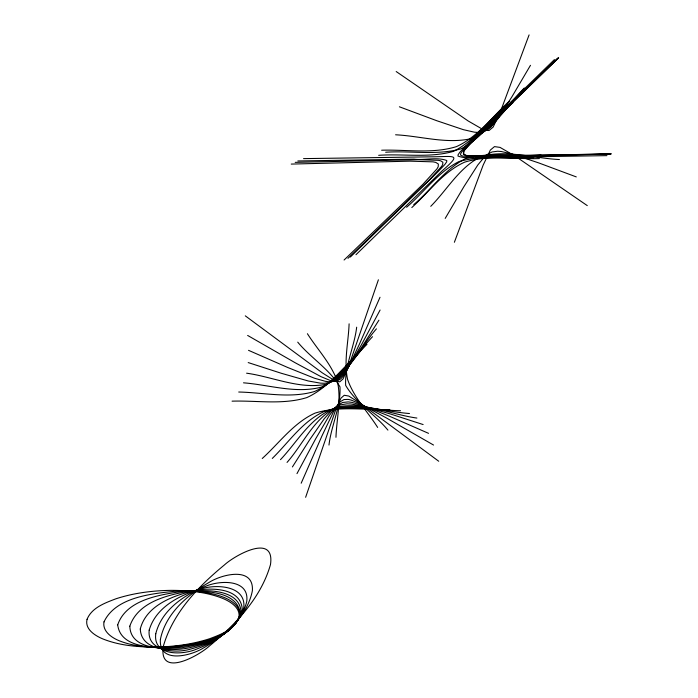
<?xml version="1.0" encoding="UTF-8"?>
<svg xmlns="http://www.w3.org/2000/svg" width="698" height="698" viewBox="0 0 698 698"><rect width="100%" height="100%" fill="white"/><g stroke="black" fill="none" stroke-linecap="round" stroke-linejoin="round"><path stroke-width="1.05" d="M335.965 437.314C336.628 418.931 341.357 400.059 337.5 381.762C331.288 363.745 317.477 349.558 307.408 333.714M349.105 323.828C348.433 342.203 343.713 361.075 347.569 379.38C353.781 397.398 367.584 411.584 377.653 427.42M328.976 445.071C331.192 425.684 341.043 406.568 339.978 386.849C329.569 369.198 310.619 357.804 297.732 342.142M356.669 327.188C354.444 346.574 344.603 365.691 345.667 385.409C356.067 403.06 375.027 414.446 387.914 430.116M378.395 279.793L348.939 365.551L343.076 378.909L339.778 381.823L335.241 381.029L322.206 372.793L245.295 315.845M305.628 497.299L335.092 411.541L340.947 398.183L344.245 395.269L348.782 396.063L361.817 404.299L438.728 461.247M529.093 34.9L500.265 112.134L493.128 127.106L489.001 130.552L483.426 129.776L468.184 120.981L396.194 71.545M454.381 242.267L483.199 165.033L490.345 150.07L494.472 146.615L500.038 147.391L515.281 156.186L587.28 205.622M380.009 297.269L359.296 344.437L347.578 368.989L342.631 376.85L340.772 378.857L337.221 380.934L332.981 381.099L330.154 380.445L320.993 376.658L295.385 362.864L247.642 335.441M301.178 483.217L321.9 436.058L333.618 411.497L338.556 403.645L340.423 401.629L343.974 399.561L348.206 399.387L351.033 400.041L360.203 403.837L385.811 417.622L433.545 445.045M380.096 310.025L361.381 344.908L347.883 367.986L341.497 376.388L339.036 378.665L334.359 381.195L328.915 381.762L325.381 381.317L314.475 378.22L287.689 367.48L248.532 350.326M296.973 473.637L315.697 438.754L329.194 415.676L335.581 407.274L338.041 404.997L342.718 402.467L348.162 401.9L351.696 402.345L362.594 405.442L389.379 416.183L428.537 433.336M530.48 65.298L511.817 96.961L497.857 118.739L491.156 126.879L488.574 129.139L483.679 131.721L478.043 132.472L474.413 132.184L463.341 129.662L436.765 120.719L399.396 106.794M445.202 218.404L463.865 186.741L477.825 164.964L484.525 156.823L487.108 154.563L492.003 151.981L497.639 151.23L501.269 151.518L512.341 154.04L538.917 162.983L576.286 176.908M378.918 320.19L361.721 347.272L347.081 368.378L339.516 376.911L336.532 379.363L330.878 382.268L324.422 383.289L320.338 383.132L308.237 380.977L281.416 373.308L248.2 362.576M292.41 466.936L309.607 439.853L324.238 418.748L331.812 410.215L334.787 407.772L340.45 404.857L346.906 403.837L350.989 404.002L363.082 406.157L389.912 413.818L423.119 424.55M376.44 328.837C360.343 347.081 349.541 373.221 326.559 384.197C299.739 389.746 272.813 376.824 246.595 373.186M287.044 462.416C303.141 444.172 313.943 418.032 336.925 407.047C363.745 401.507 390.671 414.429 416.898 418.058M372.523 336.689C356.259 353.834 343.617 377.138 321.202 387.163C295.682 393.864 269.053 384.799 243.506 382.827M280.474 459.668C296.737 442.523 309.38 419.219 331.794 409.194C357.315 402.502 383.944 411.558 409.49 413.53M524.294 88.009C507.708 104.709 495.161 127.847 473.096 138.169C447.697 144.687 421.112 136.014 395.591 134.793M430.745 206.329C447.331 189.629 459.877 166.49 481.943 156.169C507.333 149.651 533.918 158.324 559.447 159.545M366.965 344.341C350.379 360.569 336.541 381.85 314.615 391.465C290.01 398.785 263.765 392.546 238.716 392.023M272.299 458.429C288.885 442.2 302.723 420.92 324.649 411.305C349.253 403.985 375.498 410.223 400.547 410.747M509.226 101.254C492.203 116.679 477.894 136.921 456.431 146.624C432.324 154.092 406.384 149.433 381.64 150.218M411.82 207.542C428.842 192.107 443.151 171.874 464.615 162.163C488.722 154.703 514.662 159.362 539.414 158.577M359.662 352.193C342.639 367.628 328.33 387.861 306.867 397.572C282.751 405.032 256.82 400.373 232.068 401.158M262.256 458.481C279.279 443.056 293.588 422.814 315.051 413.111C339.158 405.643 365.098 410.302 389.842 409.517M512.943 102.693C495.406 117.578 481.69 138.291 460.802 148.927C436.468 155.567 410.476 150.559 385.654 152.234M413.748 204.636C431.277 189.751 445.001 169.029 465.88 158.394C490.214 151.754 516.206 156.771 541.029 155.096M505.893 105.668C488.408 120.527 474.457 140.952 453.491 151.353C429.305 158.254 403.383 153.604 378.656 155.305M406.585 207.254C424.07 192.386 438.021 171.961 458.987 161.57C483.173 154.668 509.086 159.319 533.813 157.617M355.971 254.718L442.288 170.722C461.055 154.284 455.881 156.352 434.688 156.78L303.543 158.621M558.426 58.021L472.101 142.017C453.342 158.455 458.516 156.387 479.709 155.959L610.855 154.118M350.335 257.039L438.248 171.464L444.87 164.449L446.676 161.857L446.772 160.514C436.669 156.762 424.532 160.479 413.949 159.135L297.837 160.959M554.448 59.557L466.534 145.132L459.912 152.147L458.097 154.747L458.001 156.082C468.114 159.833 480.25 156.116 490.825 157.46L606.937 155.637M347.953 258.33L429.174 180.005L441.66 166.333L442.698 164.527L442.855 162.198L440.656 160.802L438.361 160.322L418.006 159.685L295.21 162.355M558.627 57.777L477.406 136.101L464.92 149.782L463.882 151.588L463.725 153.909L465.924 155.305L468.227 155.785L488.574 156.431L611.369 153.761M344.088 260.014L422.892 184.307L436.983 168.855L438.187 166.761L438.353 164.047L435.796 162.416L433.126 161.857L410.136 161.159L291.241 164.082M557.667 58.117L478.863 133.824L464.772 149.276L463.568 151.37L463.402 154.084L465.967 155.715L468.628 156.273L491.619 156.971L610.523 154.049M117.709 624.858C120.562 649.594 157.914 647.91 176.166 647.369C198.886 643.94 231.972 638.975 240.382 613.961C237.529 589.217 200.178 590.901 181.925 591.442C159.205 594.87 126.12 599.844 117.709 624.858M140.281 628.968C141.293 651.531 172.153 651.225 188.495 647.962C209.74 643.146 236.334 633.086 242.276 609.755C241.264 587.184 210.403 587.489 194.061 590.752C172.825 595.577 146.222 605.628 140.281 628.968M160.374 639.525C158.743 664.156 190.929 655.858 203.362 648.023C225.149 635.416 247.284 616.543 252.379 590.726C254.011 566.104 221.824 574.393 209.383 582.228C187.605 594.836 165.47 613.716 160.374 639.525M129.828 626.158C130.386 650.082 164.527 649.201 181.436 647.805C203.772 644.114 233.027 636.777 241.107 612.853C240.548 588.92 206.407 589.801 189.498 591.206C167.162 594.888 137.907 602.226 129.828 626.158M155.776 633.732C152.792 656.495 182.806 655.134 196.688 649.088C218.204 640.668 240.88 625.26 246.726 601.615C249.709 578.843 219.687 580.204 205.814 586.25C184.298 594.67 161.622 610.078 155.776 633.732M149.189 630.12C146.763 652.011 176.385 653.66 191.348 648.878C212.864 642.989 237.172 630.495 243.785 607.548C246.211 585.657 216.589 584.008 201.626 588.789C180.11 594.679 155.802 607.173 149.189 630.12M103.993 621.901C102.274 631.28 111.628 637.649 119.166 640.738C133.964 646.653 150.192 647.753 165.976 647.273C190.467 644.795 227.688 641.671 239.527 616.386C241.246 607.007 231.893 600.638 224.355 597.549C209.557 591.634 193.329 590.534 177.545 591.014C153.054 593.483 115.833 596.615 103.993 621.901M163.288 646.435C158.586 678.473 198.939 655.658 209.374 646.034C235.575 624.492 261.017 597.959 270.484 564.569C275.187 532.522 234.833 555.338 224.39 564.961C198.197 586.512 172.755 613.036 163.288 646.435M87.049 619.327C84.598 629.203 95.12 635.721 102.859 638.932C119.279 645.493 137.201 647.046 154.738 647.081C173.401 646.828 192.159 644.429 209.95 638.618C220.786 634.456 234.039 629.77 238.733 618.105C241.185 608.237 230.672 601.711 222.932 598.5C206.512 591.939 188.582 590.395 171.054 590.36C152.391 590.604 133.623 593.003 115.842 598.823C104.997 602.976 91.752 607.67 87.049 619.327"/></g></svg>
